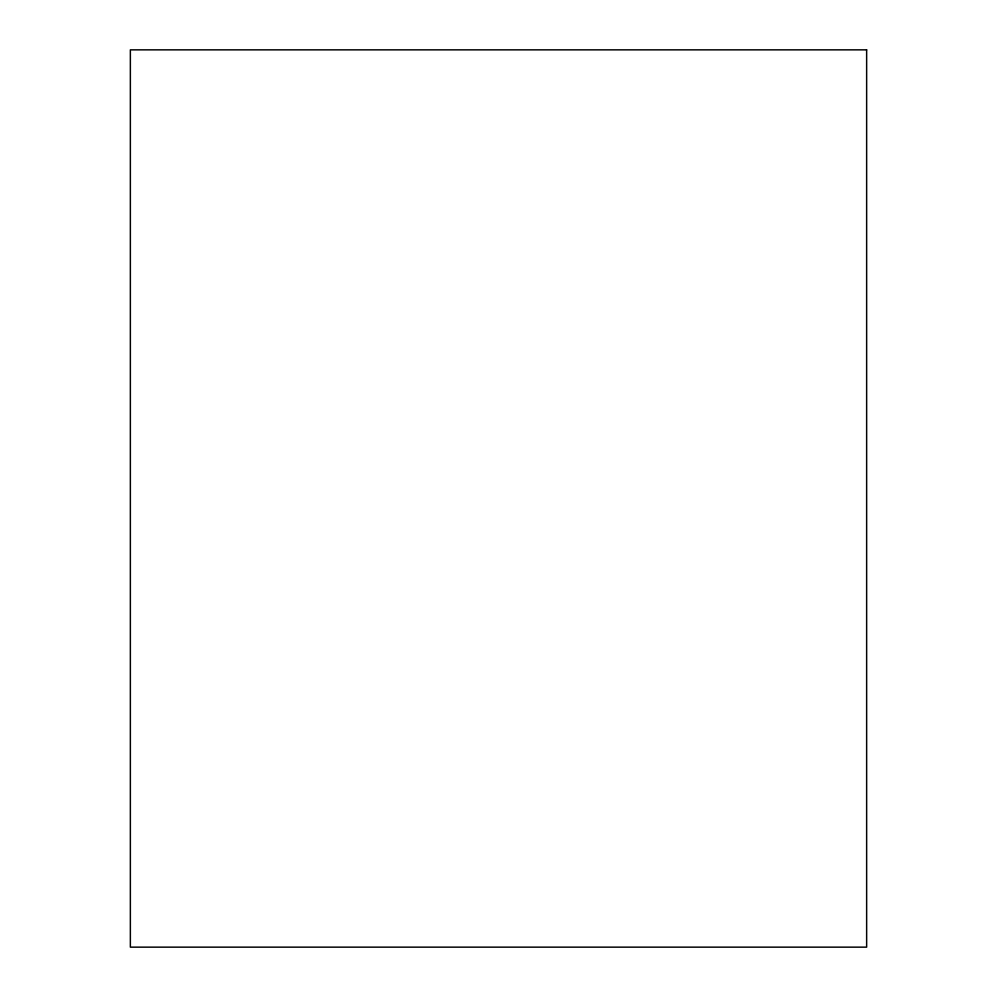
<?xml version="1.0" encoding="UTF-8"?>
<svg xmlns="http://www.w3.org/2000/svg" width="997" height="997" viewBox="0 0 997 997"><rect width="100%" height="100%" fill="white"/><g stroke="black" fill="none" stroke-linecap="round" stroke-linejoin="round"><path stroke-width="1.5" d="M866.642 49.85L130.358 49.85L130.358 947.15L866.642 947.15L866.642 49.85"/></g></svg>
